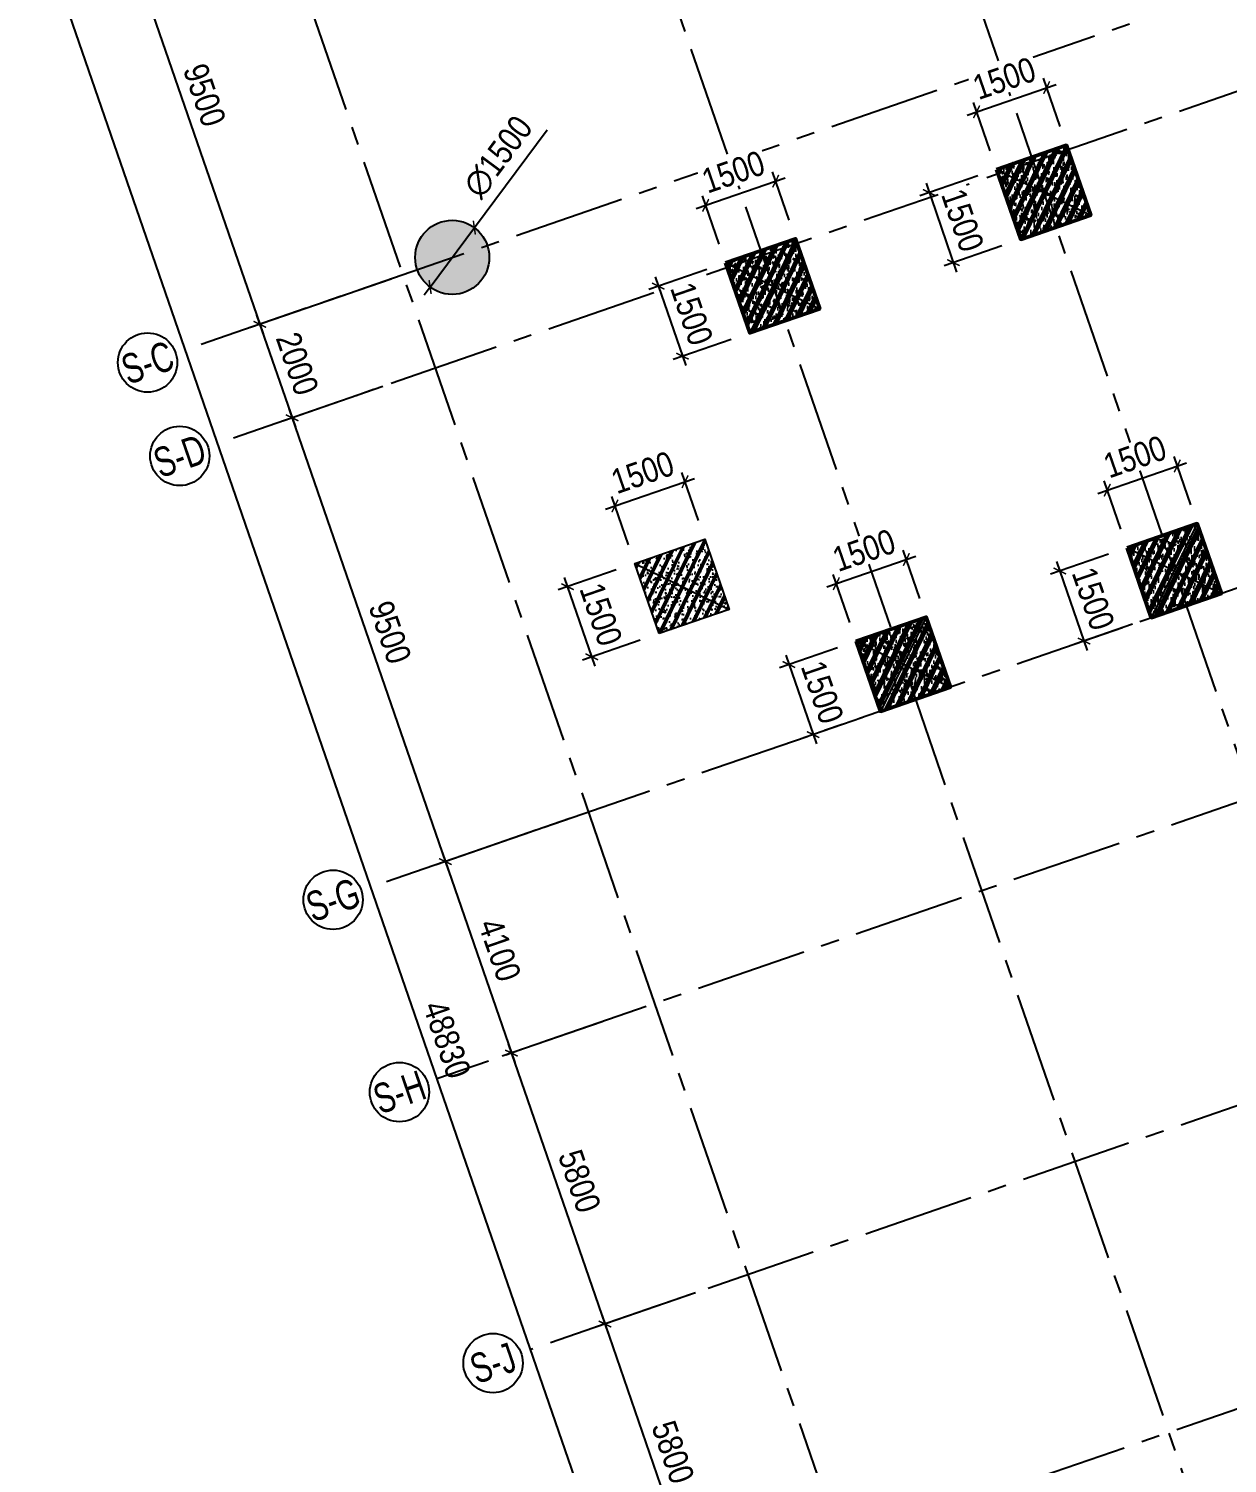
# Model space of a CAD drawing. Header units: millimetres. Extents: x -340714 to 2967022, y -655653 to 62.
# Drawn here: x 1063609 to 1087862, y -156294 to -127265 of the extents above; entities that cross this region are included whole.
import ezdxf
from ezdxf.enums import TextEntityAlignment as Align

# ---------------------------------------------------------------- set-up
doc = ezdxf.new("R2010")
doc.units = ezdxf.units.MM
doc.header["$LTSCALE"] = 100
doc.header["$PDMODE"] = 32
doc.header["$PDSIZE"] = 2.5
doc.linetypes.add('CENTER2', pattern=[1.125, 0.75, -0.125, 0.125, -0.125])
for name, color, linetype in [('ccu12-Hatch', 250, 'Continuous'), ('ccu12-Truc', 13, 'CENTER2'), ('KC-Betong', 6, 'Continuous'), ('KC2-DIM', 251, 'Continuous'), ('KT-Dim', 8, 'Continuous'), ('Xref_ST_MBDV Cot vach 30.7.2022|Xref_ST_MBDV Cot vach 30.7.2022|Xref_ST_MBDV Cot vach 30.7.2022|Xref_ST_MBDV Cot vach 30.7.2022|A-GRID-SYM', 50, 'Continuous'), ('Xref_ST_MBDV Cot vach 30.7.2022|Xref_ST_MBDV Cot vach 30.7.2022|Xref_ST_MBDV Cot vach 30.7.2022|Xref_ST_MBDV Cot vach 30.7.2022|KC-Betong', 6, 'Continuous')]:
    doc.layers.add(name, color=color, linetype=linetype)
doc.layers.add('KT-Net cot vach', color=6, linetype='Continuous', lineweight=50)
doc.styles.add('Arial Narrow', font='ARIALN.TTF')
doc.styles.add('HBA-Text', font='GOTHIC.TTF')
doc.dimstyles.new('ccu12-200', dxfattribs={"dimscale": 200, "dimtxt": 2.5, "dimasz": 1, "dimexe": 1, "dimexo": 2, "dimgap": 1, "dimtad": 1, "dimdec": 0, "dimrnd": 5, "dimdsep": 46, "dimtxsty": 'Arial Narrow', "dimblk": 'ARCHTICK', "dimcen": -1, "dimdle": 1, "dimclrd": 256, "dimclre": 256, "dimclrt": 3, "dimadec": 0, "dimazin": 2, "dimtfac": 0.1, "dimtdec": 0, "dimtmove": 0, "dimatfit": 1, "dimldrblk": 'ARCHTICK', "dimfxl": 1, "dimtvp": 0.8333333333333334, "dimtolj": 1, "dimtzin": 12, "dimarcsym": 0})

# ---------------------------------------------------------------- blocks, each defined once
blk = doc.blocks.new('GRID-SYM-flat-91')
at = {"layer": 'Xref_ST_MBDV Cot vach 30.7.2022|Xref_ST_MBDV Cot vach 30.7.2022|Xref_ST_MBDV Cot vach 30.7.2022|Xref_ST_MBDV Cot vach 30.7.2022|A-GRID-SYM'}
blk.add_circle((4.8934190270717e-20, 8.188053953086348e-18, 2.739336506401461e-07), 900.0000000000003, dxfattribs=at)
at = {"layer": 'Xref_ST_MBDV Cot vach 30.7.2022|Xref_ST_MBDV Cot vach 30.7.2022|Xref_ST_MBDV Cot vach 30.7.2022|Xref_ST_MBDV Cot vach 30.7.2022|A-GRID-SYM', "style": 'HBA-Text'}
blk.add_attdef('GRID', text='', height=900.0000000000003, rotation=19.04713795291325, dxfattribs=at).set_placement((4.8934190270717e-20, 8.188053953086348e-18, 2.739336506401461e-07), align=Align.MIDDLE_CENTER)
blk = doc.blocks.new('_ARCHTICK')
at = {"color": 0, "linetype": 'ByBlock', "const_width": 0.15}
blk.add_lwpolyline([(-0.5, -0.5), (0.5, 0.5)], dxfattribs=at)
blk = doc.blocks.new('*D1050')
at = {"layer": 'Defpoints', "color": 0, "transparency": 16777216}
for p in [(308278.6622819378, -57855.77754066592, 5.460132575568766e-05), (312200.1974805766, -66552.32350938718, 5.460132620688229e-05), (309168.2030321773, -67599.11391979485)]:
    blk.add_point(p, dxfattribs=at)
at = {"layer": 'KT-Dim', "lineweight": -2, "transparency": 16777216}
for p, q in [((307900.5621193004, -57986.31591438611), (305878.8043469756, -58684.32400254539)), ((306002.5852414343, -58430.00473436658), (309233.4722190374, -67788.16400111368)), ((311822.0973179392, -66682.86188310738), (308979.1529508586, -67664.383106655))]:
    blk.add_line(p, q, dxfattribs=at)
at = {"layer": 'KT-Dim', "lineweight": -2, "transparency": 16777216, "xscale": 200, "yscale": 200, "zscale": 200}
for p, rotation in [((306067.8544282943, -58619.05481568532), 109.0471379637702), ((309168.2030321773, -67599.11391979494), 289.0471379637702)]:
    blk.add_blockref('_ARCHTICK', p, dxfattribs=dict(at, rotation=rotation))
at = {"layer": 'KT-Dim', "color": 3, "transparency": 16777216, "insert": (308048.3884736744, -62960.50347152674), "char_height": 500, "attachment_point": 5, "rotation": 289.0471379637702, "style": 'Arial Narrow'}
blk.add_mtext('\\A1;9500', dxfattribs=at)
blk = doc.blocks.new('*D1051')
at = {"layer": 'Defpoints', "color": 0, "transparency": 16777216}
for p in [(312031.6406073518, -68726.15748089246, 6.01303727872371e-05), (315815.1615228205, -77470.31876241161), (312921.1710340638, -78469.46356395993)]:
    blk.add_point(p, dxfattribs=at)
at = {"layer": 'KT-Dim', "lineweight": -2, "transparency": 16777216}
for p, q in [((311653.5404447144, -68856.69585461266), (309631.7827940224, -69554.70390077842)), ((309755.5636884811, -69300.38463259961), (312986.4402209239, -78658.51364527874)), ((315437.0613601831, -77600.8571361318), (312732.1209527451, -78534.73275082007))]:
    blk.add_line(p, q, dxfattribs=at)
at = {"layer": 'KT-Dim', "lineweight": -2, "transparency": 16777216, "xscale": 200, "yscale": 200, "zscale": 200}
for p, rotation in [((309820.8328753412, -69489.43471391835), 109.0471379637702), ((312921.1710340638, -78469.46356396), 289.0471379637702)]:
    blk.add_blockref('_ARCHTICK', p, dxfattribs=dict(at, rotation=rotation))
at = {"layer": 'KT-Dim', "color": 3, "transparency": 16777216, "insert": (311801.361698141, -73830.8682427258), "char_height": 500, "attachment_point": 5, "rotation": 289.0471379637702, "style": 'Arial Narrow'}
blk.add_mtext('\\A1;9500', dxfattribs=at)
blk = doc.blocks.new('*D1052')
at = {"layer": 'Defpoints', "color": 0, "transparency": 16777216}
for p in [(311378.9487250649, -66835.65662158697, 5.55629005956626e-05), (312031.6406073518, -68726.15748089246, 5.55628996861679e-05), (309820.8328823399, -69489.434711502)]:
    blk.add_point(p, dxfattribs=at)
at = {"layer": 'KT-Dim', "lineweight": -2, "transparency": 16777216}
for p, q in [((311000.8485624273, -66966.19499530715), (308979.0909167365, -67664.2030397463)), ((309102.8718111952, -67409.88377156749), (309886.1020692, -69678.48479282079)), ((311653.5404447144, -68856.69585461266), (309631.7828010212, -69554.70389836212))]:
    blk.add_line(p, q, dxfattribs=at)
at = {"layer": 'KT-Dim', "lineweight": -2, "transparency": 16777216, "xscale": 200, "yscale": 200, "zscale": 200}
for p, rotation in [((309168.1409980552, -67598.93385288623), 109.0471379637702), ((309820.8328823399, -69489.43471150205), 289.0471379637702)]:
    blk.add_blockref('_ARCHTICK', p, dxfattribs=dict(at, rotation=rotation))
at = {"layer": 'KT-Dim', "color": 3, "transparency": 16777216, "insert": (309924.8466836362, -68395.60338598074), "char_height": 500, "attachment_point": 5, "rotation": 289.0471379637702, "style": 'Arial Narrow'}
blk.add_mtext('\\A1;2000', dxfattribs=at)
blk = doc.blocks.new('GRID-SYM-flat-103')
at = {"layer": 'Xref_ST_MBDV Cot vach 30.7.2022|Xref_ST_MBDV Cot vach 30.7.2022|Xref_ST_MBDV Cot vach 30.7.2022|Xref_ST_MBDV Cot vach 30.7.2022|A-GRID-SYM'}
blk.add_circle((7.814746150539778e-20, 1.307624847908942e-17, 4.374695749536969e-07), 900.0000000000003, dxfattribs=at)
at = {"layer": 'Xref_ST_MBDV Cot vach 30.7.2022|Xref_ST_MBDV Cot vach 30.7.2022|Xref_ST_MBDV Cot vach 30.7.2022|Xref_ST_MBDV Cot vach 30.7.2022|A-GRID-SYM', "style": 'HBA-Text'}
blk.add_attdef('GRID', text='', height=900.0000000000003, rotation=19.04713795291325, dxfattribs=at).set_placement((7.814746150539778e-20, 1.307624847908942e-17, 4.374695749536969e-07), align=Align.MIDDLE_CENTER)
blk = doc.blocks.new('*D1013')
at = {"layer": 'Defpoints', "color": 0, "transparency": 16777216}
for p in [(306860.7866720461, -58345.29644211305, 5.460132575568766e-05), (323836.0342480005, -104142.8937520662), (320490.9259154584, -105297.7861451339)]:
    blk.add_point(p, dxfattribs=at)
at = {"layer": 'KT-Dim', "lineweight": -2, "transparency": 16777216}
for p, q in [((306482.6865094086, -58475.83481583325), (304366.4036963392, -59206.47749745195)), ((304490.1845907979, -58952.15822927312), (320556.1951023185, -105486.8362264527)), ((323457.9340853631, -104273.4321257864), (320301.8758341396, -105363.055331994))]:
    blk.add_line(p, q, dxfattribs=at)
at = {"layer": 'KT-Dim', "lineweight": -2, "transparency": 16777216, "xscale": 200, "yscale": 200, "zscale": 200}
for p, rotation in [((304555.453777658, -59141.20831059189), 109.0471379637702), ((320490.9259154584, -105297.7861451339), 289.0471379637702)]:
    blk.add_blockref('_ARCHTICK', p, dxfattribs=dict(at, rotation=rotation))
at = {"layer": 'KT-Dim', "color": 3, "transparency": 16777216, "insert": (312953.5495899968, -82070.91633164953), "char_height": 500, "attachment_point": 5, "rotation": 289.0471379637702, "style": 'Arial Narrow'}
blk.add_mtext('\\A1;48830', dxfattribs=at)
blk = doc.blocks.new('*D1014')
at = {"layer": 'Defpoints', "color": 0, "transparency": 16777216}
for p in [(315131.9787660525, -77706.1863309398, 6.01303727872371e-05), (316469.9971905696, -81581.71324012516, 0.0001101642254418556), (314259.1894493811, -82344.99047631961)]:
    blk.add_point(p, dxfattribs=at)
at = {"layer": 'KT-Dim', "lineweight": -2, "transparency": 16777216}
for p, q in [((314753.878603415, -77836.72470466), (312732.1209527337, -78534.7327508221)), ((312855.9018471924, -78280.4134826433), (314324.4586362413, -82534.04055763841)), ((316091.8970279322, -81712.25161384536), (314070.1393680624, -82410.25966317974))]:
    blk.add_line(p, q, dxfattribs=at)
at = {"layer": 'KT-Dim', "lineweight": -2, "transparency": 16777216, "xscale": 200, "yscale": 200, "zscale": 200}
for p, rotation in [((312921.1710340524, -78469.46356396204), 109.0471379637702), ((314259.1894493812, -82344.99047631967), 289.0471379637702)]:
    blk.add_blockref('_ARCHTICK', p, dxfattribs=dict(at, rotation=rotation))
at = {"layer": 'KT-Dim', "color": 3, "transparency": 16777216, "insert": (314020.5399851554, -80258.64612392748), "char_height": 500, "attachment_point": 5, "rotation": 289.0471379637702, "style": 'Arial Narrow'}
blk.add_mtext('\\A1;4100', dxfattribs=at)
blk = doc.blocks.new('*D1015')
at = {"layer": 'Defpoints', "color": 0, "transparency": 16777216}
for p in [(316469.9452233897, -81581.56274869027, 0.0001702945982450799), (318360.7001603501, -87064.72337724976, 0.0001702946055068266), (316151.9439103286, -87827.29233995717)]:
    blk.add_point(p, dxfattribs=at)
at = {"layer": 'KT-Dim', "lineweight": -2, "transparency": 16777216}
for p, q in [((316091.8450607522, -81712.1011224105), (314070.087410068, -82410.10916857357)), ((314193.8683045267, -82155.78990039474), (316217.2130971887, -88016.342421276)), ((317982.5999977127, -87195.26175096995), (315962.89382901, -87892.5615268173))]:
    blk.add_line(p, q, dxfattribs=at)
at = {"layer": 'KT-Dim', "lineweight": -2, "transparency": 16777216, "xscale": 200, "yscale": 200, "zscale": 200}
for p, rotation in [((314259.1374913868, -82344.8399817135), 109.0471379637702), ((316151.9439103287, -87827.29233995723), 289.0471379637702)]:
    blk.add_blockref('_ARCHTICK', p, dxfattribs=dict(at, rotation=rotation))
at = {"layer": 'KT-Dim', "color": 3, "transparency": 16777216, "insert": (315635.9004442963, -84937.48526462201), "char_height": 500, "attachment_point": 5, "rotation": 289.0471379637702, "style": 'Arial Narrow'}
blk.add_mtext('\\A1;5800', dxfattribs=at)
blk = doc.blocks.new('*D1016')
at = {"layer": 'Defpoints', "color": 0, "transparency": 16777216}
for p in [(318360.7001603501, -87064.72337724976, 0.0001147317058206587), (320255.5591822648, -92546.46707815772, 0.0001147316985447011), (318042.6988472893, -93310.45296851672)]:
    blk.add_point(p, dxfattribs=at)
at = {"layer": 'KT-Dim', "lineweight": -2, "transparency": 16777216}
for p, q in [((317982.5999977127, -87195.26175096995), (315960.8423470287, -87893.26979713299)), ((316084.6232414873, -87638.95052895418), (318107.9680341494, -93499.50304983553)), ((319877.4590196274, -92677.00545187792), (317853.6487659706, -93375.72215537686))]:
    blk.add_line(p, q, dxfattribs=at)
at = {"layer": 'KT-Dim', "lineweight": -2, "transparency": 16777216, "xscale": 200, "yscale": 200, "zscale": 200}
for p, rotation in [((316149.8924283474, -87828.00061027292), 109.0471379637702), ((318042.6988472893, -93310.4529685168), 289.0471379637702)]:
    blk.add_blockref('_ARCHTICK', p, dxfattribs=dict(at, rotation=rotation))
at = {"layer": 'KT-Dim', "color": 3, "transparency": 16777216, "insert": (317526.6553812569, -90420.64589318149), "char_height": 500, "attachment_point": 5, "rotation": 289.0471379637702, "style": 'Arial Narrow'}
blk.add_mtext('\\A1;5800', dxfattribs=at)
blk = doc.blocks.new('*U151')
h = blk.add_hatch()
h.set_pattern_fill('VATLIEU04', color=250, scale=40, style=0, pattern_type=2)
h.set_pattern_definition([(49.99999999999999, (550, -550), (286.9040730403014, -25.10085399303804), [30, -330]), (355, (550, -550), (-55.50053344520001, 300.8768534800047), [24, -264]), (100.4514, (573.908672, -552.091736), (231.4037526856086, 275.7758168243814), [25.496076, -280.4568448]), (46.18420000000001, (550, -470), (426.8964194502578, -66.20760573160723), [45, -495]), (96.6356, (585.574698, -475.5173228), (373.8650822194813, 389.6471483601767), [38.2441152, -420.6852]), (351.1842, (550, -470), (373.8647780534509, 389.6474403701299), [36, -396]), (21, (590, -490), (238.7628208473847, -161.0475562661355), [30, -330]), (326.0000000000001, (590, -490), (97.32613276863269, 290.0600180187412), [24, -264]), (71.4514, (609.8968932, -503.4206424), (336.089051432596, 129.012198683981), [25.496076, -280.4568448]), (37.50000000000001, (550, -550), (4.863942126916267, 133.1575415325246), [0, -260.8, 0, -268, 0, -265]), (7.499999999999999, (550, -550), (105.2278149768594, 157.7646847529441), [0, -152.8, 0, -254.8, 0, -101]), (327.5, (460.8, -550), (213.5289744689636, -9.021948693751902), [0, -100, 0, -312, 0, -414]), (317.5, (420.8, -550), (233.2744677369545, 40.04199293292709), [0, -130, 0, -207.2, 0, -294]), (45, (550, -550), (-120.2081528017131, 120.2081528017131), []), (45, (550, -501), (-120.2081528017131, 120.2081528017131), [])])
h.paths.add_polyline_path([(-475, 475), (1025, 475), (1025, -1025), (-475, -1025)])
at = {"color": 6, "ltscale": 0.25}
blk.add_lwpolyline([(-475, 475), (1025, 475), (1025, -1025), (-475, -1025)], close=True, dxfattribs=at)
at = {"layer": 'Defpoints', "linetype": 'ByBlock', "ltscale": 30}
for p, q in [((1025, 475), (-475, -1025)), ((-475, 475), (1025, -1025))]:
    blk.add_line(p, q, dxfattribs=at)
blk = doc.blocks.new('*U148')
h = blk.add_hatch()
h.set_pattern_fill('VATLIEU04', color=250, scale=40, style=0, pattern_type=2)
h.set_pattern_definition([(49.99999999999999, (550.0000000000146, 1549.999999999985), (286.9040730403014, -25.10085399303804), [30, -330]), (355, (550.0000000000146, 1549.999999999985), (-55.50053344520001, 300.8768534800047), [24, -264]), (100.4514, (573.9086720000146, 1547.908263999985), (231.4037526856086, 275.7758168243814), [25.496076, -280.4568448]), (46.18420000000001, (550.0000000000146, 1629.999999999985), (426.8964194502578, -66.20760573160723), [45, -495]), (96.6356, (585.5746980000147, 1624.482677199985), (373.8650822194813, 389.6471483601767), [38.2441152, -420.6852]), (351.1842, (550.0000000000146, 1629.999999999985), (373.8647780534509, 389.6474403701299), [36, -396]), (21, (590.0000000000146, 1609.999999999985), (238.7628208473847, -161.0475562661355), [30, -330]), (326.0000000000001, (590.0000000000146, 1609.999999999985), (97.32613276863269, 290.0600180187412), [24, -264]), (71.4514, (609.8968932000146, 1596.579357599985), (336.089051432596, 129.012198683981), [25.496076, -280.4568448]), (37.50000000000001, (550.0000000000146, 1549.999999999985), (4.863942126916267, 133.1575415325246), [0, -260.8, 0, -268, 0, -265]), (7.499999999999999, (550.0000000000146, 1549.999999999985), (105.2278149768594, 157.7646847529441), [0, -152.8, 0, -254.8, 0, -101]), (327.5, (460.8000000000145, 1549.999999999985), (213.5289744689636, -9.021948693751902), [0, -100, 0, -312, 0, -414]), (317.5, (420.8000000000145, 1549.999999999985), (233.2744677369545, 40.04199293292709), [0, -130, 0, -207.2, 0, -294]), (45, (550.0000000000146, 1549.999999999985), (-120.2081528017131, 120.2081528017131), []), (45, (550.0000000000146, 1598.999999999985), (-120.2081528017131, 120.2081528017131), [])])
h.paths.add_polyline_path([(-475, -474.9999999999998), (1025, -475.0000000000146), (1025.000000000015, 1024.999999999985), (-474.9999999999854, 1025)])
at = {"color": 6, "ltscale": 0.25}
blk.add_lwpolyline([(-475, -474.9999999999998), (1025, -475.0000000000146), (1025.000000000015, 1024.999999999985), (-474.9999999999854, 1025)], close=True, dxfattribs=at)
at = {"layer": 'Defpoints', "linetype": 'ByBlock', "ltscale": 30}
for p, q in [((1025, -475.0000000000146), (-474.9999999999854, 1025)), ((-475, -474.9999999999998), (1025.000000000015, 1024.999999999985))]:
    blk.add_line(p, q, dxfattribs=at)
blk = doc.blocks.new('MBDVCOTVACH-T2-T6-PN')
at = {"layer": 'ccu12-Hatch', "ltscale": 0.5}
h = blk.add_hatch(dxfattribs=at)
h.set_pattern_fill('BETONG', color=256, scale=50, pattern_type=2)
h.set_pattern_definition([(0, (-1923553.406636358, 300749.4537652719), (0, 259.8076212), [6.25, -143.75]), (0, (-1923553.406636358, 300760.2790828219), (0, 259.8076212), [6.25, -143.75]), (120, (-1923553.406636358, 300749.4537652719), (-225.0000000560045, -129.9038105999999), [6.249999999999998, -143.7499999999999]), (120, (-1923544.031636358, 300754.866424072), (-225.0000000560045, -129.9038105999999), [6.249999999999998, -143.7499999999999]), (0, (-1923478.406636358, 300879.3575758719), (0, 259.8076212), [6.25, -143.75]), (0, (-1923478.406636358, 300890.1828934219), (0, 259.8076212), [6.25, -143.75]), (120, (-1923478.406636358, 300879.3575758719), (-225.0000000560045, -129.9038105999999), [6.249999999999998, -143.7499999999999]), (120, (-1923469.031636358, 300884.7702346719), (-225.0000000560045, -129.9038105999999), [6.249999999999998, -143.7499999999999]), (59.99999999999999, (-1923547.156636358, 300749.4537652719), (-225.0000000560045, 129.9038106), [6.25, -143.75]), (59.99999999999999, (-1923556.531636358, 300754.866424072), (-225.0000000560045, 129.9038106), [6.25, -143.75]), (59.99999999999999, (-1923472.156636358, 300619.5499546719), (-225.0000000560045, 129.9038106), [6.25, -143.75]), (59.99999999999999, (-1923481.531636358, 300624.962613472), (-225.0000000560045, 129.9038106), [6.25, -143.75]), (45, (-1923553.406636358, 300749.4537652719), (-53.03300858899107, 53.03300858899107), []), (49.99999999999999, (-1923553.406636358, 300749.4537652719), (358.6300913003767, -31.37606749129755), [37.5, -412.5]), (355, (-1923553.406636358, 300749.4537652719), (-69.3756668065, 376.0960668500059), [30, -330]), (100.4514, (-1923523.520796358, 300746.8390952719), (289.2546908570108, 344.7197710304768), [31.870095, -350.571056]), (46.18420000000001, (-1923553.406636358, 300849.4537652719), (533.6205243128222, -82.75950716450905), [56.25, -618.75]), (96.6356, (-1923508.938263858, 300842.557111772), (467.3313527743517, 487.0589354502209), [47.805144, -525.8565]), (351.1842, (-1923553.406636358, 300849.4537652719), (467.3309725668136, 487.0593004626623), [45, -495]), (21, (-1923503.406636358, 300824.4537652719), (298.4535260592309, -201.3094453326694), [37.5, -412.5]), (326.0000000000001, (-1923503.406636358, 300824.4537652719), (121.6576659607909, 362.5750225234265), [30, -330]), (71.4514, (-1923478.535519858, 300807.6779622719), (420.111314290745, 161.2652483549762), [31.870095, -350.571056]), (37.50000000000001, (-1923553.406636358, 300749.4537652719), (6.079927658645334, 166.4469269156558), [0, -326, 0, -335, 0, -331.25]), (7.499999999999999, (-1923553.406636358, 300749.4537652719), (131.5347687210743, 197.2058559411801), [0, -191, 0, -318.5, 0, -126.25]), (327.5, (-1923664.906636358, 300749.4537652719), (266.9112180862045, -11.27743586718988), [0, -125, 0, -390, 0, -517.5]), (317.5, (-1923714.906636358, 300749.4537652719), (291.5930846711931, 50.05249116615887), [0, -162.5, 0, -259, 0, -367.5])])
edge = h.paths.add_edge_path()
edge.add_arc((4097.65261828457, -8624.055242631817), 750, 0, 360)
edge = h.paths.add_edge_path()
edge.add_arc((1410.005177336978, -253.7429474530509), 750, 0, 360)
edge = h.paths.add_edge_path()
edge.add_arc((101636.8044801299, -32126.61616641039), 750, 0, 360)
edge = h.paths.add_edge_path()
edge.add_arc((54389.03565472178, -32051.75711834745), 750, 0, 360)
at = {"layer": 'KC-Betong', "ltscale": 0.5}
blk.add_circle((4097.65261828457, -8624.055242631817, -3.111671581900167), 750, dxfattribs=at)
at = {"layer": 'KT-Net cot vach', "rotation": 19.04713795399666}
for p in [(15714.6191477098, -7137.365310385358), (10232.16678914404, -9030.171728394227), (18358.02121345303, -14793.89360237541), (12875.56885498972, -16686.700020271)]:
    blk.add_blockref('*U151', p, dxfattribs=at)
at = {"layer": 'Xref_ST_MBDV Cot vach 30.7.2022|Xref_ST_MBDV Cot vach 30.7.2022|Xref_ST_MBDV Cot vach 30.7.2022|Xref_ST_MBDV Cot vach 30.7.2022|KC-Betong', "linetype": 'ByBlock', "xscale": -1, "rotation": 289.0471379540017}
blk.add_blockref('*U148', (8575.735922489548, -15632.19954286935, -1.28226888829186e-09), dxfattribs=at)
blk = doc.blocks.new('*D829')
at = {"layer": 'Defpoints', "color": 0, "ltscale": 0.5, "transparency": 16777216}
for p in [(1079127.322889089, -131514.4726728338), (1077709.447279115, -132003.9915740423)]:
    blk.add_point(p, dxfattribs=at)
at = {"layer": 'KC2-DIM', "lineweight": -2, "ltscale": 0.5, "transparency": 16777216}
for p, q in [((1077118.09429896, -130904.0034711977), (1078914.070071594, -130283.9461963336)), ((1078996.784515433, -131136.372510174), (1078659.750803436, -130160.1653018315)), ((1077578.90890546, -131625.8914113825), (1077241.875193462, -130649.68420304))]:
    blk.add_line(p, q, dxfattribs=at)
at = {"layer": 'KC2-DIM', "lineweight": -2, "ltscale": 0.5, "transparency": 16777216, "xscale": 200, "yscale": 200, "zscale": 200}
for p, rotation in [((1078725.019990264, -130349.2153831614), 19.04713795399604), ((1077307.14438029, -130838.7342843699), 199.047137953996)]:
    blk.add_blockref('_ARCHTICK', p, dxfattribs=dict(at, rotation=rotation))
at = {"layer": 'KC2-DIM', "color": 3, "ltscale": 0.5, "transparency": 16777216, "insert": (1077867.501289137, -130163.6150903017), "char_height": 500, "attachment_point": 5, "rotation": 19.047137953996042, "style": 'Arial Narrow', "bg_fill": 3, "box_fill_scale": 1.1, "bg_fill_color": 256, "bg_fill_true_color": 13158600, "bg_fill_transparency": 0}
blk.add_mtext('\\A1;1500', dxfattribs=at)
at = {"layer": 'Defpoints', "color": 0, "ltscale": 0.5, "transparency": 16777216}
blk.add_point((1078725.019990264, -130349.2153831614), dxfattribs=at)
blk = doc.blocks.new('*D830')
at = {"layer": 'Defpoints', "color": 0, "ltscale": 0.5, "transparency": 16777216}
for p in [(1077709.447279115, -132003.9915740422), (1078198.966180324, -133421.8671840164)]:
    blk.add_point(p, dxfattribs=at)
at = {"layer": 'KC2-DIM', "lineweight": -2, "ltscale": 0.5, "transparency": 16777216}
for p, q in [((1077331.347116456, -132134.5299476978), (1076159.421438921, -132539.1350949543)), ((1076283.202333423, -132284.8158267966), (1076903.259608286, -134080.7915994305)), ((1077820.866017664, -133552.405557672), (1076648.940340129, -133957.0107049284))]:
    blk.add_line(p, q, dxfattribs=at)
at = {"layer": 'KC2-DIM', "lineweight": -2, "ltscale": 0.5, "transparency": 16777216, "xscale": 200, "yscale": 200, "zscale": 200}
for p, rotation in [((1076348.47152025, -132473.8659081265), 109.047137953989), ((1076837.990421459, -133891.7415181006), 289.047137953989)]:
    blk.add_blockref('_ARCHTICK', p, dxfattribs=dict(at, rotation=rotation))
at = {"layer": 'KC2-DIM', "color": 3, "ltscale": 0.5, "transparency": 16777216, "insert": (1077023.590714318, -133034.2228169737), "char_height": 500, "attachment_point": 5, "rotation": 289.0471379539889, "style": 'Arial Narrow', "bg_fill": 3, "box_fill_scale": 1.1, "bg_fill_color": 256, "bg_fill_true_color": 13158600, "bg_fill_transparency": 0}
blk.add_mtext('\\A1;1500', dxfattribs=at)
at = {"layer": 'Defpoints', "color": 0, "ltscale": 0.5, "transparency": 16777216}
blk.add_point((1076837.990421459, -133891.7415181006), dxfattribs=at)
blk = doc.blocks.new('*D857')
at = {"layer": 'Defpoints', "color": 0, "ltscale": 0.5, "transparency": 16777216}
for p in [(1084609.775248689, -129621.6662544677), (1083191.899638715, -130111.1851556763)]:
    blk.add_point(p, dxfattribs=at)
at = {"layer": 'KC2-DIM', "lineweight": -2, "ltscale": 0.5, "transparency": 16777216}
for p, q in [((1084479.236875033, -129243.566091808), (1084142.203163037, -128267.3588834656)), ((1082600.546658561, -129011.1970528318), (1084396.522431194, -128391.1397779676)), ((1083061.36126506, -129733.0849930165), (1082724.327553063, -128756.8777846741))]:
    blk.add_line(p, q, dxfattribs=at)
at = {"layer": 'KC2-DIM', "lineweight": -2, "ltscale": 0.5, "transparency": 16777216, "xscale": 200, "yscale": 200, "zscale": 200}
for p, rotation in [((1084207.472349864, -128456.4089647955), 19.04713795399604), ((1082789.596739891, -128945.927866004), 199.047137953996)]:
    blk.add_blockref('_ARCHTICK', p, dxfattribs=dict(at, rotation=rotation))
at = {"layer": 'KC2-DIM', "color": 3, "ltscale": 0.5, "transparency": 16777216, "insert": (1083349.953648737, -128270.8086719358), "char_height": 500, "attachment_point": 5, "rotation": 19.047137953996042, "style": 'Arial Narrow', "bg_fill": 3, "box_fill_scale": 1.1, "bg_fill_color": 256, "bg_fill_true_color": 13158600, "bg_fill_transparency": 0}
blk.add_mtext('\\A1;1500', dxfattribs=at)
at = {"layer": 'Defpoints', "color": 0, "ltscale": 0.5, "transparency": 16777216}
blk.add_point((1084207.472349864, -128456.4089647955), dxfattribs=at)
blk = doc.blocks.new('*D858')
at = {"layer": 'Defpoints', "color": 0, "ltscale": 0.5, "transparency": 16777216}
for p in [(1083191.899638715, -130111.1851556762), (1083681.418539924, -131529.0607656504)]:
    blk.add_point(p, dxfattribs=at)
at = {"layer": 'KC2-DIM', "lineweight": -2, "ltscale": 0.5, "transparency": 16777216}
for p, q in [((1082813.799476056, -130241.7235293318), (1081641.87379852, -130646.3286765883)), ((1081765.654693022, -130392.0094084306), (1082385.711967886, -132187.9851810646)), ((1083303.318377264, -131659.599139306), (1082131.392699729, -132064.2042865625))]:
    blk.add_line(p, q, dxfattribs=at)
at = {"layer": 'KC2-DIM', "lineweight": -2, "ltscale": 0.5, "transparency": 16777216, "xscale": 200, "yscale": 200, "zscale": 200}
for p, rotation in [((1081830.92387985, -130581.0594897605), 109.047137953989), ((1082320.442781059, -131998.9350997347), 289.047137953989)]:
    blk.add_blockref('_ARCHTICK', p, dxfattribs=dict(at, rotation=rotation))
at = {"layer": 'KC2-DIM', "color": 3, "ltscale": 0.5, "transparency": 16777216, "insert": (1082506.043073918, -131141.4163986078), "char_height": 500, "attachment_point": 5, "rotation": 289.0471379539889, "style": 'Arial Narrow', "bg_fill": 3, "box_fill_scale": 1.1, "bg_fill_color": 256, "bg_fill_true_color": 13158600, "bg_fill_transparency": 0}
blk.add_mtext('\\A1;1500', dxfattribs=at)
at = {"layer": 'Defpoints', "color": 0, "ltscale": 0.5, "transparency": 16777216}
blk.add_point((1082320.442781059, -131998.9350997347), dxfattribs=at)
blk = doc.blocks.new('*D859')
at = {"layer": 'Defpoints', "color": 0, "ltscale": 0.5, "transparency": 16777216}
for p in [(1077291.401759692, -137596.6127632944, -1.28226888829186e-09), (1075873.526149718, -138086.131664503, -1.282268888162851e-09)]:
    blk.add_point(p, dxfattribs=at)
at = {"layer": 'KC2-DIM', "lineweight": -2, "ltscale": 0.5, "transparency": 16777216}
for p, q in [((1075282.173169563, -136986.1435616579), (1077078.148942197, -136366.0862867938)), ((1077160.863386037, -137218.5126006347), (1076823.82967404, -136242.3053922916)), ((1075742.987776062, -137708.0315018432), (1075405.954064065, -136731.8242935002))]:
    blk.add_line(p, q, dxfattribs=at)
at = {"layer": 'KC2-DIM', "lineweight": -2, "ltscale": 0.5, "transparency": 16777216, "xscale": 200, "yscale": 200, "zscale": 200}
for p, rotation in [((1076889.098860867, -136431.3554736215), 19.04713795399024), ((1075471.223250893, -136920.87437483), 199.0471379539902)]:
    blk.add_blockref('_ARCHTICK', p, dxfattribs=dict(at, rotation=rotation))
at = {"layer": 'KC2-DIM', "color": 3, "ltscale": 0.5, "transparency": 16777216, "insert": (1076031.58015974, -136245.7551807619), "char_height": 500, "attachment_point": 5, "rotation": 19.047137953990237, "style": 'Arial Narrow', "bg_fill": 3, "box_fill_scale": 1.1, "bg_fill_color": 256, "bg_fill_true_color": 13158600, "bg_fill_transparency": 0}
blk.add_mtext('\\A1;1500', dxfattribs=at)
at = {"layer": 'Defpoints', "color": 0, "ltscale": 0.5, "transparency": 16777216}
blk.add_point((1076889.098860867, -136431.3554736215), dxfattribs=at)
blk = doc.blocks.new('*D860')
at = {"layer": 'Defpoints', "color": 0, "ltscale": 0.5, "transparency": 16777216}
for p in [(1075873.526149718, -138086.131664503, -1.282268888162851e-09), (1076363.045050927, -139504.0072744772, -1.282271055061966e-09)]:
    blk.add_point(p, dxfattribs=at)
at = {"layer": 'KC2-DIM', "lineweight": -2, "ltscale": 0.5, "transparency": 16777216}
for p, q in [((1075495.425987058, -138216.6700381587), (1074323.500309523, -138621.2751854153)), ((1074447.281204025, -138366.9559172576), (1075067.338478889, -140162.9316898916)), ((1075984.944888267, -139634.5456481328), (1074813.019210732, -140039.1507953895))]:
    blk.add_line(p, q, dxfattribs=at)
at = {"layer": 'KC2-DIM', "lineweight": -2, "ltscale": 0.5, "transparency": 16777216, "xscale": 200, "yscale": 200, "zscale": 200}
for p, rotation in [((1074512.550390853, -138556.0059985875), 109.0471379539973), ((1075002.069292061, -139973.8816085617), 289.0471379539973)]:
    blk.add_blockref('_ARCHTICK', p, dxfattribs=dict(at, rotation=rotation))
at = {"layer": 'KC2-DIM', "color": 3, "ltscale": 0.5, "transparency": 16777216, "insert": (1075187.669584921, -139116.3629074345), "char_height": 500, "attachment_point": 5, "rotation": 289.0471379539973, "style": 'Arial Narrow', "bg_fill": 3, "box_fill_scale": 1.1, "bg_fill_color": 256, "bg_fill_true_color": 13158600, "bg_fill_transparency": 0}
blk.add_mtext('\\A1;1500', dxfattribs=at)
at = {"layer": 'Defpoints', "color": 0, "ltscale": 0.5, "transparency": 16777216}
blk.add_point((1075002.069292061, -139973.8816085617), dxfattribs=at)
blk = doc.blocks.new('*D861')
at = {"layer": 'Defpoints', "color": 0, "ltscale": 0.5, "transparency": 16777216}
for p in [(1081770.724954932, -139171.0009647117), (1080352.849344957, -139660.5198659202)]:
    blk.add_point(p, dxfattribs=at)
at = {"layer": 'KC2-DIM', "lineweight": -2, "ltscale": 0.5, "transparency": 16777216}
for p, q in [((1081640.186581276, -138792.9008020519), (1081303.152869279, -137816.693593709)), ((1079761.496364802, -138560.5317630752), (1081557.472137437, -137940.4744882111)), ((1080222.310971302, -139282.4197032604), (1079885.277259304, -138306.2124949175))]:
    blk.add_line(p, q, dxfattribs=at)
at = {"layer": 'KC2-DIM', "lineweight": -2, "ltscale": 0.5, "transparency": 16777216, "xscale": 200, "yscale": 200, "zscale": 200}
for p, rotation in [((1081368.422056107, -138005.7436750389), 19.04713795399024), ((1079950.546446132, -138495.2625762474), 199.0471379539902)]:
    blk.add_blockref('_ARCHTICK', p, dxfattribs=dict(at, rotation=rotation))
at = {"layer": 'KC2-DIM', "color": 3, "ltscale": 0.5, "transparency": 16777216, "insert": (1080510.90335498, -137820.1433821792), "char_height": 500, "attachment_point": 5, "rotation": 19.047137953990237, "style": 'Arial Narrow', "bg_fill": 3, "box_fill_scale": 1.1, "bg_fill_color": 256, "bg_fill_true_color": 13158600, "bg_fill_transparency": 0}
blk.add_mtext('\\A1;1500', dxfattribs=at)
at = {"layer": 'Defpoints', "color": 0, "ltscale": 0.5, "transparency": 16777216}
blk.add_point((1081368.422056107, -138005.7436750389), dxfattribs=at)
blk = doc.blocks.new('*D862')
at = {"layer": 'Defpoints', "color": 0, "ltscale": 0.5, "transparency": 16777216}
for p in [(1080352.849344957, -139660.5198659202), (1080842.368246166, -141078.3954758943)]:
    blk.add_point(p, dxfattribs=at)
at = {"layer": 'KC2-DIM', "lineweight": -2, "ltscale": 0.5, "transparency": 16777216}
for p, q in [((1079974.749182297, -139791.0582395758), (1078802.823504762, -140195.6633868325)), ((1078926.604399264, -139941.3441186748), (1079546.661674128, -141737.3198913087)), ((1080464.268083506, -141208.93384955), (1079292.342405971, -141613.5389968067))]:
    blk.add_line(p, q, dxfattribs=at)
at = {"layer": 'KC2-DIM', "lineweight": -2, "ltscale": 0.5, "transparency": 16777216, "xscale": 200, "yscale": 200, "zscale": 200}
for p, rotation in [((1078991.873586092, -140130.3942000047), 109.0471379539973), ((1079481.392487301, -141548.2698099788), 289.0471379539973)]:
    blk.add_blockref('_ARCHTICK', p, dxfattribs=dict(at, rotation=rotation))
at = {"layer": 'KC2-DIM', "color": 3, "ltscale": 0.5, "transparency": 16777216, "insert": (1079666.99278016, -140690.7511088517), "char_height": 500, "attachment_point": 5, "rotation": 289.0471379539973, "style": 'Arial Narrow', "bg_fill": 3, "box_fill_scale": 1.1, "bg_fill_color": 256, "bg_fill_true_color": 13158600, "bg_fill_transparency": 0}
blk.add_mtext('\\A1;1500', dxfattribs=at)
at = {"layer": 'Defpoints', "color": 0, "ltscale": 0.5, "transparency": 16777216}
blk.add_point((1079481.392487301, -141548.2698099788), dxfattribs=at)
blk = doc.blocks.new('*D815')
at = {"layer": 'Defpoints', "color": 0, "ltscale": 0.5, "transparency": 16777216}
for p in [(1087253.177314432, -137278.1945464578), (1085835.301704458, -137767.7134476663)]:
    blk.add_point(p, dxfattribs=at)
at = {"layer": 'KC2-DIM', "lineweight": -2, "ltscale": 0.5, "transparency": 16777216}
for p, q in [((1085243.948724304, -136667.7253448216), (1087039.924496937, -136047.6680699575)), ((1087122.638940777, -136900.094383798), (1086785.60522878, -135923.8871754554)), ((1085704.763330803, -137389.6132850065), (1085367.729618806, -136413.4060766639))]:
    blk.add_line(p, q, dxfattribs=at)
at = {"layer": 'KC2-DIM', "lineweight": -2, "ltscale": 0.5, "transparency": 16777216, "xscale": 200, "yscale": 200, "zscale": 200}
for p, rotation in [((1086850.874415607, -136112.9372567853), 19.04713795399604), ((1085432.998805634, -136602.4561579938), 199.047137953996)]:
    blk.add_blockref('_ARCHTICK', p, dxfattribs=dict(at, rotation=rotation))
at = {"layer": 'KC2-DIM', "color": 3, "ltscale": 0.5, "transparency": 16777216, "insert": (1085993.355714481, -135927.3369639256), "char_height": 500, "attachment_point": 5, "rotation": 19.047137953996042, "style": 'Arial Narrow', "bg_fill": 3, "box_fill_scale": 1.1, "bg_fill_color": 256, "bg_fill_true_color": 13158600, "bg_fill_transparency": 0}
blk.add_mtext('\\A1;1500', dxfattribs=at)
at = {"layer": 'Defpoints', "color": 0, "ltscale": 0.5, "transparency": 16777216}
blk.add_point((1086850.874415607, -136112.9372567853), dxfattribs=at)
blk = doc.blocks.new('*D816')
at = {"layer": 'Defpoints', "color": 0, "ltscale": 0.5, "transparency": 16777216}
for p in [(1085835.301704458, -137767.7134476664), (1086324.820605667, -139185.5890576404)]:
    blk.add_point(p, dxfattribs=at)
at = {"layer": 'KC2-DIM', "lineweight": -2, "ltscale": 0.5, "transparency": 16777216}
for p, q in [((1085457.201541799, -137898.251821322), (1084285.275864264, -138302.8569685785)), ((1084409.056758766, -138048.5377004208), (1085029.114033629, -139844.5134730547)), ((1085946.720443007, -139316.127431296), (1084774.794765472, -139720.7325785526))]:
    blk.add_line(p, q, dxfattribs=at)
at = {"layer": 'KC2-DIM', "lineweight": -2, "ltscale": 0.5, "transparency": 16777216, "xscale": 200, "yscale": 200, "zscale": 200}
for p, rotation in [((1084474.325945593, -138237.5877817507), 109.047137953989), ((1084963.844846802, -139655.4633917248), 289.047137953989)]:
    blk.add_blockref('_ARCHTICK', p, dxfattribs=dict(at, rotation=rotation))
at = {"layer": 'KC2-DIM', "color": 3, "ltscale": 0.5, "transparency": 16777216, "insert": (1085149.445139661, -138797.9446905979), "char_height": 500, "attachment_point": 5, "rotation": 289.0471379539889, "style": 'Arial Narrow', "bg_fill": 3, "box_fill_scale": 1.1, "bg_fill_color": 256, "bg_fill_true_color": 13158600, "bg_fill_transparency": 0}
blk.add_mtext('\\A1;1500', dxfattribs=at)
at = {"layer": 'Defpoints', "color": 0, "ltscale": 0.5, "transparency": 16777216}
blk.add_point((1084963.844846802, -139655.4633917248), dxfattribs=at)
blk = doc.blocks.new('*D804')
at = {"layer": 'Defpoints', "color": 0, "ltscale": 0.5, "transparency": 16777216}
for p in [(1072626.402159952, -131289.958672756), (1071731.480582376, -132493.7507519737)]:
    blk.add_point(p, dxfattribs=at)
at = {"layer": 'KC2-DIM', "lineweight": -2, "ltscale": 0.5, "transparency": 16777216}
for p, q in [((1072626.402159952, -131289.958672756), (1074098.322288092, -129310.0245244543)), ((1071731.480582376, -132493.7507519737), (1072626.402159952, -131289.958672756)), ((1071731.480582376, -132493.7507519737), (1071612.157705365, -132654.2563625361))]:
    blk.add_line(p, q, dxfattribs=at)
at = {"layer": 'KC2-DIM', "lineweight": -2, "ltscale": 0.5, "transparency": 16777216, "xscale": 200, "yscale": 200, "zscale": 200}
for p, rotation in [((1072626.402159952, -131289.958672756), 233.3721962865339), ((1071731.480582376, -132493.7507519737), 53.37219628653391)]:
    blk.add_blockref('_ARCHTICK', p, dxfattribs=dict(at, rotation=rotation))
at = {"layer": 'KC2-DIM', "color": 3, "ltscale": 0.5, "transparency": 16777216, "insert": (1073105.082663152, -129859.5126823158), "char_height": 500, "attachment_point": 5, "rotation": 53.37219628653393, "style": 'Arial Narrow', "bg_fill": 3, "box_fill_scale": 1.1, "bg_fill_color": 256, "bg_fill_true_color": 13158600, "bg_fill_transparency": 0}
blk.add_mtext('\\A1;∅1500', dxfattribs=at)
blk = doc.blocks.new('Grid-ST-flat-3')
at = {"layer": 'ccu12-Truc', "ltscale": 30}
for p, q in [((318967.803845129, -47377.27003148972), (338057.0955847398, -102668.7840106485)), ((313485.3514865386, -49270.0764494267), (332574.6432264913, -104561.5904295773)), ((306868.5986399635, -51554.49798831622), (325957.8903803295, -106846.0119696639)), ((348389.8671523776, -54057.7060485669), (307655.7401533651, -68121.08717252291)), ((349042.5590209738, -55948.20686175592), (308308.4320219613, -70011.58798571193)), ((377595.9390357226, -60477.92775269795), (312746.7367284152, -82866.99351539748)), ((352142.8453968058, -64928.08572440384), (311408.718397793, -78991.46684835991)), ((377787.2916931124, -66547.80383867014), (314639.543147344, -88349.44587364572)), ((368131.1051668772, -76017.52440288517), (316532.349566273, -93831.89823189395))]:
    blk.add_line(p, q, dxfattribs=at)
at = {"layer": 'KT-Dim'}
ref = blk.add_blockref('GRID-SYM-flat-103', (306895.9989342577, -68371.55914454465, -5.489297214077149e-05), dxfattribs=dict(at, xscale=0.6666666666666666, yscale=0.6666666666666666, zscale=0.6666666666666666))
ref.add_attrib('GRID', 'S-C', dxfattribs={"layer": 'Xref_ST_MBDV Cot vach 30.7.2022|Xref_ST_MBDV Cot vach 30.7.2022|Xref_ST_MBDV Cot vach 30.7.2022|Xref_ST_MBDV Cot vach 30.7.2022|A-GRID-SYM', "height": 600, "rotation": 19, "style": 'HBA-Text', "width": 0.75}).set_placement((306895.9989342577, -68371.55914454465, -5.489297214077149e-05), align=Align.MIDDLE_CENTER)
ref = blk.add_blockref('GRID-SYM-flat-103', (307546.1427366101, -70262.40481102787, -5.489297214077149e-05), dxfattribs=dict(at, xscale=0.6666666666666666, yscale=0.6666666666666666, zscale=0.6666666666666666))
ref.add_attrib('GRID', 'S-D', dxfattribs={"layer": 'Xref_ST_MBDV Cot vach 30.7.2022|Xref_ST_MBDV Cot vach 30.7.2022|Xref_ST_MBDV Cot vach 30.7.2022|Xref_ST_MBDV Cot vach 30.7.2022|A-GRID-SYM', "height": 600, "rotation": 19, "style": 'HBA-Text', "width": 0.75}).set_placement((307546.1427366101, -70262.40481102787, -5.489297214077149e-05), align=Align.MIDDLE_CENTER)
ref = blk.add_blockref('GRID-SYM-flat-103', (310648.966823709, -79241.90882752824, -5.489297214077149e-05), dxfattribs=dict(at, xscale=0.6666666666666666, yscale=0.6666666666666666, zscale=0.6666666666666666))
ref.add_attrib('GRID', 'S-G', dxfattribs={"layer": 'Xref_ST_MBDV Cot vach 30.7.2022|Xref_ST_MBDV Cot vach 30.7.2022|Xref_ST_MBDV Cot vach 30.7.2022|Xref_ST_MBDV Cot vach 30.7.2022|A-GRID-SYM', "height": 600, "rotation": 19, "style": 'HBA-Text', "width": 0.75}).set_placement((310648.966823709, -79241.90882752824, -5.489297214077149e-05), align=Align.MIDDLE_CENTER)
ref = blk.add_blockref('GRID-SYM-flat-103', (311992.874759147, -83134.84319673816, -5.460132575746401e-05), dxfattribs=dict(at, xscale=0.6666666666666666, yscale=0.6666666666666666, zscale=0.6666666666666666))
ref.add_attrib('GRID', 'S-H', dxfattribs={"layer": 'Xref_ST_MBDV Cot vach 30.7.2022|Xref_ST_MBDV Cot vach 30.7.2022|Xref_ST_MBDV Cot vach 30.7.2022|Xref_ST_MBDV Cot vach 30.7.2022|A-GRID-SYM', "height": 600, "rotation": 19, "style": 'HBA-Text', "width": 0.75}).set_placement((311992.874759147, -83134.84319673816, -5.430967937415654e-05), align=Align.MIDDLE_CENTER)
ref = blk.add_blockref('GRID-SYM-flat-91', (313885.6780985753, -88617.29609216575, -5.460132575746401e-05), dxfattribs=dict(at, xscale=0.6666666666666666, yscale=0.6666666666666666, zscale=0.6666666666666666))
ref.add_attrib('GRID', 'S-J', dxfattribs={"layer": 'Xref_ST_MBDV Cot vach 30.7.2022|Xref_ST_MBDV Cot vach 30.7.2022|Xref_ST_MBDV Cot vach 30.7.2022|Xref_ST_MBDV Cot vach 30.7.2022|A-GRID-SYM', "height": 600, "rotation": 19, "style": 'HBA-Text', "width": 0.75}).set_placement((313885.6780985753, -88617.29609216575, -5.441870332370535e-05), align=Align.MIDDLE_CENTER)
for base, p1, p2, picture, middle in [((309168.2030321773, -67599.11391979485, -5.460132575746401e-05), (308278.6622819378, -57855.77754066593), (312200.1974805766, -66552.3235093872), '*D1050', (308048.3884736744, -62960.50347152674, -5.460132575746401e-05)), ((320490.9259154584, -105297.7861451339, -5.460132575746401e-05), (306860.7866720461, -58345.29644211305), (323836.0342480005, -104142.8937520662, -5.460132575746401e-05), '*D1013', (312953.5495899968, -82070.91633164953, -5.460132575746401e-05)), ((309820.8328823399, -69489.434711502, -5.460132575746401e-05), (311378.9487250648, -66835.65662158694, 9.615748381985867e-07), (312031.640607352, -68726.15748089243, 9.61573928703885e-07), '*D1052', (309924.8466836362, -68395.60338598074, -5.460132575746401e-05)), ((312921.1710340638, -78469.46356395993, -5.460132575746401e-05), (312031.640607352, -68726.15748089243, 5.529047029773082e-06), (315815.1615228207, -77470.3187624116, -5.460132575746401e-05), '*D1051', (311801.361698141, -73830.8682427258, -5.460132575746401e-05)), ((314259.1894493811, -82344.99047631961, -0.0001101642254436319), (315131.9787660526, -77706.18633093982, -5.003385265639482e-05), (316469.9971905696, -81581.71324012522), '*D1014', (314020.5399851554, -80258.64612392748, -0.0001101642254436319)), ((316151.9439103286, -87827.29233995717, -0.000170294598230869), (316469.9452233897, -81581.56274869031), (318360.7001603502, -87064.72337724979), '*D1015', (315635.9004442963, -84937.48526462201, -0.000170294598230869)), ((318042.6988472893, -93310.45296851672, -0.0001147316985447011), (318360.7001603502, -87064.72337724979), (320255.5591822649, -92546.4670781577), '*D1016', (317526.6553812569, -90420.64589318149, -0.0001147316985447011))]:
    dim = blk.add_linear_dim(base=base, p1=p1, p2=p2, angle=109.0471379637702, dimstyle='ccu12-200', dxfattribs=at)
    dim.commit()
    dim.dimension.update_dxf_attribs({"geometry": picture, "text_midpoint": middle})

msp = doc.modelspace()

# ---------------------------------------------------------------- block references
msp.add_blockref('Grid-ST-flat-3', (759118.7059176685, -65648.14422032033))
at = {"layer": 'KC2-DIM'}
msp.add_blockref('MBDVCOTVACH-T2-T6-PN', (1068081.28875288, -123267.7994697334), dxfattribs=at)

# ---------------------------------------------------------------- next in the draw order: dimensions: what is measured, and where the dimension line sits
at = {"layer": 'KC2-DIM', "ltscale": 0.5}
for base, p1, p2, angle, picture, middle in [((1084207.472349864, -128456.4089647955), (1083191.899638715, -130111.1851556763), (1084609.775248689, -129621.6662544677), 19.047137953995776, '*D857', (1083498.534544877, -128701.1684153997)), ((1078725.019990264, -130349.2153831614), (1077709.447279115, -132003.9915740422), (1079127.322889089, -131514.4726728337), 19.047137953993946, '*D829', (1078016.082185277, -130593.9748337656)), ((1086850.874415607, -136112.9372567853), (1085835.301704458, -137767.7134476663), (1087253.177314432, -137278.1945464578), 19.047137953992095, '*D815', (1086141.93661062, -136357.6967073896)), ((1076889.098860867, -136431.3554736215), (1075873.526149718, -138086.131664503, -1.282268888162851e-09), (1077291.401759692, -137596.6127632945, -1.28226888829186e-09), 19.047137953993946, '*D859', (1076180.16105588, -136676.1149242258)), ((1081368.422056107, -138005.7436750389), (1080352.849344957, -139660.5198659202), (1081770.724954932, -139171.0009647117), 19.047137953980485, '*D861', (1080659.484251119, -138250.5031256431))]:
    dim = msp.add_linear_dim(base=base, p1=p1, p2=p2, angle=angle, dimstyle='ccu12-200', override={"dimfxl": 150, "dimtfill": 1}, dxfattribs=at)
    dim.commit()
    dim.dimension.update_dxf_attribs({"geometry": picture, "text_midpoint": middle, "dimtype": 161})
dim = msp.add_diameter_dim_2p(p1=(1071731.480582376, -132493.7507519737, -3.111671581900167), p2=(1072626.402159952, -131289.958672756, -3.111671581900167), dimstyle='ccu12-200', override={"dimfxl": 150, "dimtfill": 1}, dxfattribs=at)
dim.commit()
dim.dimension.update_dxf_attribs({"geometry": '*D804', "text_midpoint": (1073105.082663152, -129859.5126823158, -3.111671581900167)})

# ---------------------------------------------------------------- next in the draw order: dimensions: what is measured, and where the dimension line sits
for base, p1, p2, angle, picture, middle in [((1082320.442781059, -131998.9350997347), (1083191.899638715, -130111.1851556763), (1083681.418539924, -131529.0607656504), 289.04713795401454, '*D858', (1082075.683330454, -131289.9972947477)), ((1076837.990421459, -133891.7415181006), (1077709.447279115, -132003.9915740422), (1078198.966180324, -133421.8671840164), 289.04713795401346, '*D830', (1076593.230970854, -133182.8037131136)), ((1084963.844846802, -139655.4633917248), (1085835.301704458, -137767.7134476663), (1086324.820605667, -139185.5890576405), 289.04713795401346, '*D816', (1084719.085396197, -138946.5255867378)), ((1075002.069292061, -139973.8816085617), (1075873.526149718, -138086.131664503, -1.282268888162851e-09), (1076363.045050927, -139504.0072744772, -1.282271055061966e-09), 289.04713795400505, '*D860', (1074757.309841457, -139264.9438035745)), ((1079481.392487301, -141548.2698099788), (1080352.849344957, -139660.5198659202), (1080842.368246166, -141078.3954758943), 289.0471379540149, '*D862', (1079236.633036696, -140839.3320049917))]:
    dim = msp.add_linear_dim(base=base, p1=p1, p2=p2, angle=angle, dimstyle='ccu12-200', override={"dimfxl": 150, "dimtfill": 1}, dxfattribs=at)
    dim.commit()
    dim.dimension.update_dxf_attribs({"geometry": picture, "text_midpoint": middle, "dimtype": 161})

doc.saveas('drawing.dxf')
